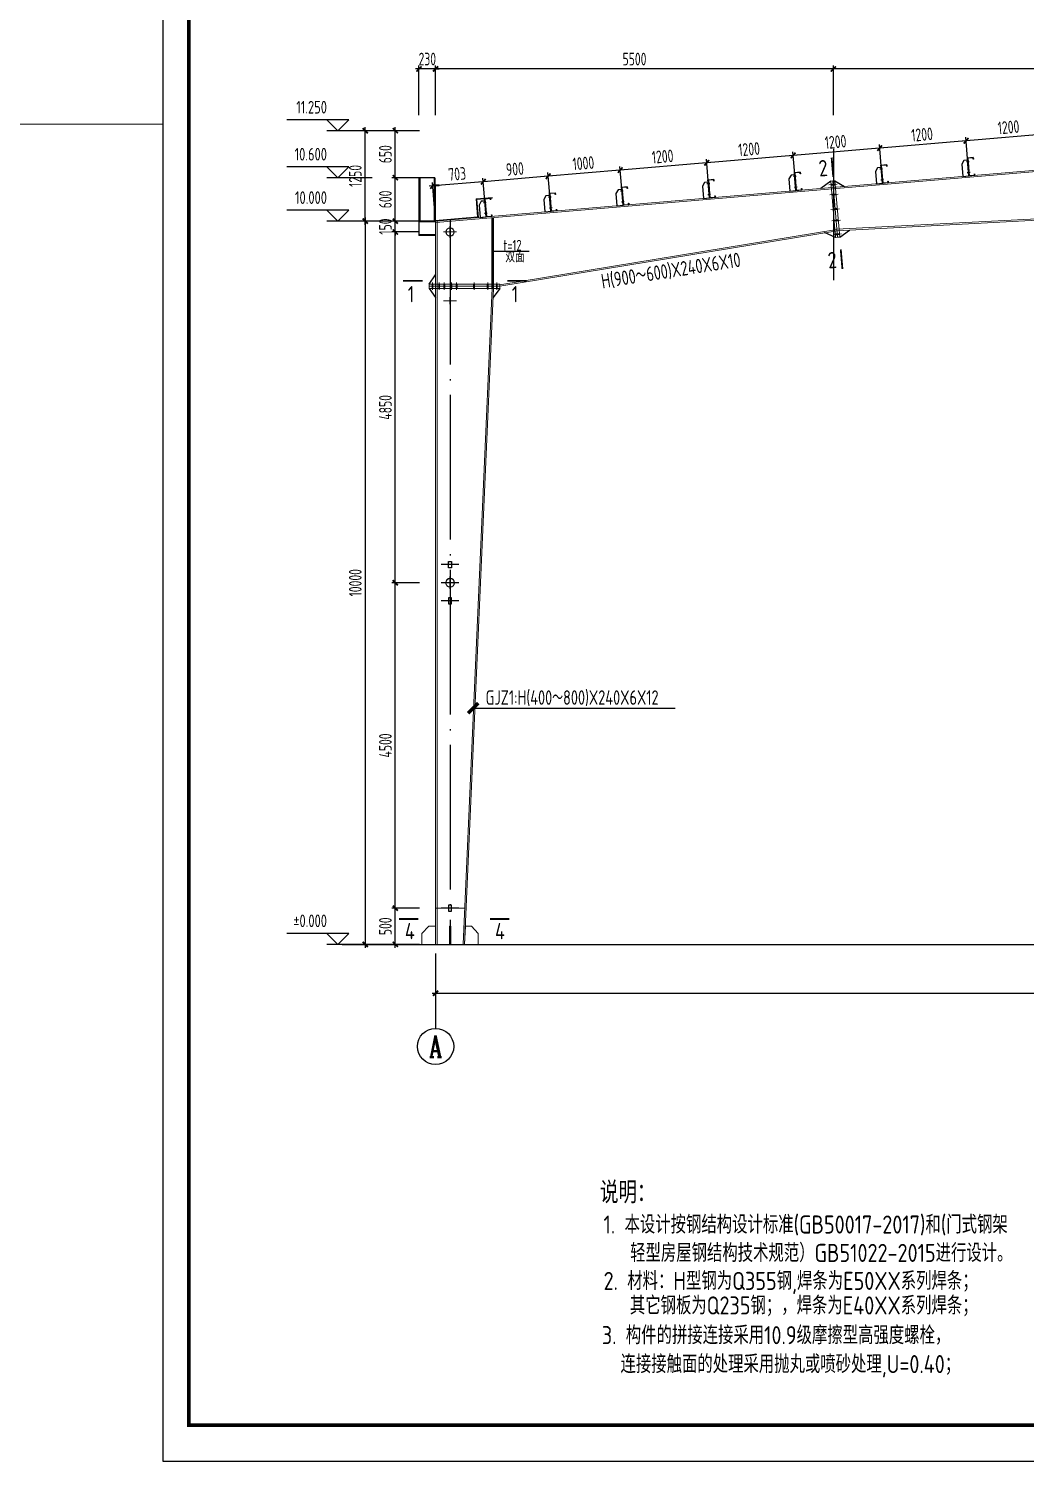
# Model space of a CAD drawing. Extents: x -3102990 to -851544, y -5293060 to -2540151.
# Drawn here: x -1362547 to -1334984, y -2672902 to -2633283 of the extents above; entities that cross this region are included whole.
import ezdxf
from ezdxf.enums import TextEntityAlignment as Align

# ---------------------------------------------------------------- set-up
doc = ezdxf.new("R2010")
doc.units = 0
doc.header["$LTSCALE"] = 1000
doc.header["$PDMODE"] = 1
doc.linetypes.add('DOTE', pattern=[2.4200000000000004, 2, -0.2, 0.02, -0.2])
doc.layers.get('0').update_dxf_attribs({"linetype": 'CONTINUOUS'})
doc.layers.get('Defpoints').update_dxf_attribs({"linetype": 'CONTINUOUS'})
for name, color, linetype in [('10', 7, 'CONTINUOUS'), ('AXIS', 253, 'DOTE'), ('BEAM_CON', 4, 'CONTINUOUS'), ('COLU', 7, 'CONTINUOUS'), ('DIM', 3, 'CONTINUOUS'), ('NUM', 7, 'CONTINUOUS'), ('PUB_TITLE', 4, 'CONTINUOUS'), ('REIN', 1, 'CONTINUOUS'), ('TEXT', 7, 'CONTINUOUS'), ('THIN', 7, 'CONTINUOUS'), ('柱子', 3, 'CONTINUOUS'), ('檩托', 151, 'CONTINUOUS')]:
    doc.layers.add(name, color=color, linetype=linetype)
doc.layers.add('yichutu', color=7, linetype='CONTINUOUS', true_color=0xffffff, plot=False)
doc.styles.add('SJQYTEXTSTYLE', font='GBXWXT.shx', dxfattribs={"bigfont": 'GBHZFS.shx'})
doc.styles.add('TSSD_Axis', font='Complex.shx', dxfattribs={"width": 0.7, "bigfont": 'hztxt.shx'})
doc.styles.add('TSSD_Dimension', font='tssdeng.shx', dxfattribs={"width": 0.7, "bigfont": 'Hztxt.shx'})
doc.styles.add('TSSD_Label', font='tssdeng.shx', dxfattribs={"width": 0.75, "bigfont": 'hztxt.shx'})
doc.styles.add('TSSD_Norm', font='Tssdeng.shx', dxfattribs={"width": 0.75, "bigfont": 'hztxt.shx'})
doc.styles.add('TSSD_Rein', font='Tssdeng.shx', dxfattribs={"width": 0.75, "bigfont": 'hztxt.shx'})
doc.dimstyles.new('SJQY_30_100', dxfattribs={"dimtxt": 350, "dimasz": 100, "dimexe": 250, "dimexo": 250, "dimgap": 100, "dimtad": 1, "dimdec": 0, "dimlfac": 0.3, "dimzin": 0, "dimdsep": 46, "dimtxsty": 'SJQYTEXTSTYLE', "dimblk": 'ARCHTICK', "dimcen": 0, "dimclrd": 256, "dimclre": 256, "dimclrt": 256, "dimadec": 0, "dimazin": 0, "dimtfac": 1, "dimtdec": 0, "dimtix": 1, "dimtmove": 2, "dimatfit": 1, "dimldrblk": 'ARCHTICK', "dimfxl": 1, "dimtvp": 1, "dimtolj": 1, "dimtzin": 0, "dimlwd": -1, "dimlwe": -1, "dimarcsym": 0})
doc.dimstyles.new('TSSD_50_100', dxfattribs={"dimtxt": 350, "dimasz": 100, "dimexe": 100, "dimexo": 250, "dimgap": 100, "dimtad": 1, "dimdec": 0, "dimlfac": 0.5, "dimzin": 0, "dimdsep": 46, "dimtxsty": 'TSSD_Dimension', "dimblk": 'ARCHTICK', "dimcen": 0, "dimdle": 100, "dimclrt": 7, "dimadec": 0, "dimazin": 0, "dimtfac": 1, "dimtdec": 0, "dimtix": 1, "dimtmove": 2, "dimatfit": 3, "dimfxl": 1, "dimtolj": 1, "dimtzin": 0, "dimarcsym": 0})

# ---------------------------------------------------------------- blocks, each defined once
blk = doc.blocks.new('_ArchTick')
at = {"color": 0, "const_width": 0.5}
blk.add_lwpolyline([(-0.7071067811866669, -0.7071067811866669), (0.7071067811866669, 0.7071067811866669)], dxfattribs=at)
blk = doc.blocks.new('*D307')
at = {"layer": 'Defpoints', "color": 0, "ltscale": 1.5}
for p in [(-1352406.484698146, -2657605.711132056), (-1351484.638294855, -2657605.711132056), (-1351484.638294855, -2658605.712315371)]:
    blk.add_point(p, dxfattribs=at)
at = {"layer": 'DIM', "color": 0, "lineweight": -2, "ltscale": 1.5}
for p, q in [((-1351734.638294855, -2657605.711132056), (-1352506.484698146, -2657605.711132056)), ((-1352406.484698146, -2658705.712315371), (-1352406.484698146, -2657505.711132056)), ((-1351734.638294855, -2658605.712315371), (-1352506.484698146, -2658605.712315371))]:
    blk.add_line(p, q, dxfattribs=at)
at = {"layer": 'DIM', "color": 0, "lineweight": -2, "ltscale": 1.5, "xscale": 100, "yscale": 100, "zscale": 100}
for p, rotation in [((-1352406.484698146, -2657605.711132056), 90), ((-1352406.484698146, -2658605.712315371), 270)]:
    blk.add_blockref('_ArchTick', p, dxfattribs=dict(at, rotation=rotation))
at = {"layer": 'DIM', "color": 7, "ltscale": 1.5, "insert": (-1352681.484698145, -2658105.711723714), "char_height": 350, "attachment_point": 5, "rotation": 90, "style": 'TSSD_Dimension'}
blk.add_mtext('\\A1;500', dxfattribs=at)
blk = doc.blocks.new('*D308')
at = {"layer": 'Defpoints', "color": 0, "ltscale": 1.5}
for p in [(-1351944.638297232, -2638605.795857393), (-1353238.61746686, -2658605.712315371), (-1351944.638297232, -2658605.712315371)]:
    blk.add_point(p, dxfattribs=at)
at = {"layer": 'DIM', "color": 0, "lineweight": -2, "ltscale": 1.5}
for p, q in [((-1352194.638297232, -2638605.795857393), (-1353338.61746686, -2638605.795857393)), ((-1353238.61746686, -2638505.795857393), (-1353238.61746686, -2658705.712315371)), ((-1352194.638297232, -2658605.712315371), (-1353338.61746686, -2658605.712315371))]:
    blk.add_line(p, q, dxfattribs=at)
at = {"layer": 'DIM', "color": 0, "lineweight": -2, "ltscale": 1.5, "xscale": 100, "yscale": 100, "zscale": 100}
for p, rotation in [((-1353238.61746686, -2638605.795857393), 90), ((-1353238.61746686, -2658605.712315371), 270)]:
    blk.add_blockref('_ArchTick', p, dxfattribs=dict(at, rotation=rotation))
at = {"layer": 'DIM', "color": 7, "ltscale": 1.5, "insert": (-1353513.61746686, -2648605.754086383), "char_height": 350, "attachment_point": 5, "rotation": 90, "style": 'TSSD_Dimension'}
blk.add_mtext('\\A1;10000', dxfattribs=at)
blk = doc.blocks.new('*D309')
at = {"layer": 'Defpoints', "color": 0, "ltscale": 1.5}
for p in [(-1351292.219061705, -2658605.712315372), (-1292292.219061705, -2658605.712315371), (-1292292.219061705, -2659956.920508321)]:
    blk.add_point(p, dxfattribs=at)
at = {"layer": 'DIM', "color": 0, "lineweight": -2, "ltscale": 1.5}
for p, q in [((-1351292.219061705, -2658855.712315372), (-1351292.219061705, -2660056.920508321)), ((-1292292.219061705, -2658855.712315371), (-1292292.219061705, -2660056.920508321)), ((-1351392.219061705, -2659956.920508321), (-1292192.219061705, -2659956.920508321))]:
    blk.add_line(p, q, dxfattribs=at)
at = {"layer": 'DIM', "color": 0, "lineweight": -2, "ltscale": 1.5, "xscale": 100, "yscale": 100, "zscale": 100, "rotation": 180}
blk.add_blockref('_ArchTick', (-1351292.219061705, -2659956.920508321), dxfattribs=at)
at = {"layer": 'DIM', "color": 0, "lineweight": -2, "ltscale": 1.5, "xscale": 100, "yscale": 100, "zscale": 100}
blk.add_blockref('_ArchTick', (-1292292.219061705, -2659956.920508321), dxfattribs=at)
at = {"layer": 'DIM', "color": 7, "ltscale": 1.5, "insert": (-1321792.219061705, -2659681.920508321), "char_height": 350, "attachment_point": 5, "style": 'TSSD_Dimension'}
blk.add_mtext('\\A1;29500', dxfattribs=at)
blk = doc.blocks.new('A$C28752233')
at = {"layer": '檩托'}
for p, q in [((-151.4193893836346, 22.72065077070147), (-218.6906250243774, -78.09234981797636)), ((-59.53504422144033, 22.72065084520727), (-151.4193893836346, 22.72065077070147)), ((-59.53504426591098, 83.31289750477299), (-59.53504422144033, 22.72065084520727)), ((-46.05664426169824, 83.31289751455188), (-59.53504426591098, 83.31289750477299)), ((-59.53504422144033, 22.72065084520727), (-59.53504391090246, -416.6870925971307)), ((-46.05664426169824, 83.31289751455188), (111.1913557880325, 83.31289762351662)), ((-46.05664390651509, -416.6870925882831), (-46.05664426169824, 83.31289751455188)), ((-46.05664390651509, -416.6870925882831), (-46.05664426169824, 83.31289751455188)), ((-40.4406442559557, 77.69689751788974), (-40.44064390909625, -411.0710925851017)), ((105.5753557906719, 77.69689762126654), (-40.4406442559557, 77.69689751788974)), ((105.5753558196011, 38.38489762227982), (105.5753557906719, 77.69689762126654)), ((111.1913558212109, 38.38489762600511), (105.5753558196011, 38.38489762227982)), ((111.1913557880325, 83.31289762351662), (111.1913558212109, 38.38489762600511)), ((-218.6906250243774, -78.09234981797636), (-218.6906247877632, -416.6870927182026)), ((-86.64684145030333, -17.77510250872001), (-11.9897228529444, -17.77510245610029)), ((-86.64684124349151, -315.5990926218219), (-11.98972264642362, -315.5990925696678)), ((105.5753561082529, -371.7590924846008), (111.1913561098627, -371.7590924808756)), ((105.5753561372403, -411.0710924826562), (105.5753561082529, -371.7590924846008)), ((111.1913561098627, -371.7590924808756), (111.1913561429828, -416.6870924793184)), ((-218.6906247877632, -416.6870927182026), (-46.05664390651509, -416.6870925882831)), ((111.1913561429828, -416.6870924793184), (-46.05664390651509, -416.6870925882831)), ((-40.44064390909625, -411.0710925851017), (105.5753561372403, -411.0710924826562))]:
    blk.add_line(p, q, dxfattribs=at)
at = {"layer": '檩托', "const_width": 19.99999999938275, "elevation": 792.9999999755224}
blk.add_lwpolyline([(-59.53504419163801, -17.77510248916224), (-40.44064418581547, -17.77510247565806)], dxfattribs=at)
at = {"layer": '檩托', "const_width": 19.99999999938275}
blk.add_lwpolyline([(-59.5350439849426, -315.5990926031955), (-40.44064397941111, -315.5990925906226)], dxfattribs=at)
blk = doc.blocks.new('*D299')
at = {"layer": 'Defpoints', "color": 0, "ltscale": 1.5}
for p in [(-1336621.650524732, -2636384.417760503), (-1336539.357974744, -2637355.469850373), (-1334147.930032523, -2637152.806465439)]:
    blk.add_point(p, dxfattribs=at)
at = {"layer": 'DIM', "color": 0, "lineweight": -2, "ltscale": 1.5}
for p, q in [((-1334130.579752021, -2636173.310067903), (-1336721.293355222, -2636392.862068172)), ((-1334169.040801694, -2636903.699389215), (-1334238.666890179, -2636082.111545082)), ((-1336560.468743915, -2637106.362774149), (-1336630.094832401, -2636284.774930014))]:
    blk.add_line(p, q, dxfattribs=at)
at = {"layer": 'DIM', "color": 0, "lineweight": -2, "ltscale": 1.5, "xscale": 100, "yscale": 100, "zscale": 100}
for p, rotation in [((-1334230.222582511, -2636181.754375572), 4.844000375027848), ((-1336621.650524732, -2636384.417760503), 184.8440003750278)]:
    blk.add_blockref('_ArchTick', p, dxfattribs=dict(at, rotation=rotation))
at = {"layer": 'DIM', "color": 7, "ltscale": 1.5, "insert": (-1335449.15839971, -2636009.068284191), "char_height": 350, "attachment_point": 5, "rotation": 4.84400037502786, "style": 'TSSD_Dimension'}
blk.add_mtext('\\A1;1200', dxfattribs=at)
blk = doc.blocks.new('*D300')
at = {"layer": 'Defpoints', "color": 0, "ltscale": 1.5}
for p in [(-1339013.078432929, -2636587.081142556), (-1336539.357974744, -2637355.469850372), (-1338930.785882945, -2637558.133232422)]:
    blk.add_point(p, dxfattribs=at)
at = {"layer": 'DIM', "color": 0, "lineweight": -2, "ltscale": 1.5}
for p, q in [((-1336522.007694237, -2636375.973452848), (-1339112.721263419, -2636595.525450225)), ((-1338951.896652116, -2637309.026156198), (-1339021.522740597, -2636487.438312067)), ((-1336560.468743914, -2637106.362774147), (-1336630.094832395, -2636284.774930026))]:
    blk.add_line(p, q, dxfattribs=at)
at = {"layer": 'DIM', "color": 0, "lineweight": -2, "ltscale": 1.5, "xscale": 100, "yscale": 100, "zscale": 100}
for p, rotation in [((-1339013.078432929, -2636587.081142556), 184.8440003748202), ((-1336621.650524727, -2636384.417760516), 4.844000374820174)]:
    blk.add_blockref('_ArchTick', p, dxfattribs=dict(at, rotation=rotation))
at = {"layer": 'DIM', "color": 7, "ltscale": 1.5, "insert": (-1337840.586324916, -2636211.73166769), "char_height": 350, "attachment_point": 5, "rotation": 4.84400037482017, "style": 'TSSD_Dimension'}
blk.add_mtext('\\A1;1200', dxfattribs=at)
blk = doc.blocks.new('*D301')
at = {"layer": 'Defpoints', "color": 0, "ltscale": 1.5}
for p in [(-1341404.506378047, -2636789.744527736), (-1341322.213828063, -2637760.796617602), (-1338930.785882945, -2637558.133232422)]:
    blk.add_point(p, dxfattribs=at)
at = {"layer": 'DIM', "color": 0, "lineweight": -2, "ltscale": 1.5}
for p, q in [((-1338913.435602439, -2636578.636834899), (-1341504.149208537, -2636798.188835404)), ((-1338951.896652116, -2637309.026156198), (-1339021.522740596, -2636487.438312078)), ((-1341343.324597233, -2637511.689541377), (-1341412.950685715, -2636690.101697247))]:
    blk.add_line(p, q, dxfattribs=at)
at = {"layer": 'DIM', "color": 0, "lineweight": -2, "ltscale": 1.5, "xscale": 100, "yscale": 100, "zscale": 100}
for p, rotation in [((-1339013.078432928, -2636587.081142568), 4.844000374820174), ((-1341404.506378047, -2636789.744527736), 184.8440003748202)]:
    blk.add_blockref('_ArchTick', p, dxfattribs=dict(at, rotation=rotation))
at = {"layer": 'DIM', "color": 7, "ltscale": 1.5, "insert": (-1340232.014251575, -2636414.395051305), "char_height": 350, "attachment_point": 5, "rotation": 4.84400037482017, "style": 'TSSD_Dimension'}
blk.add_mtext('\\A1;1200', dxfattribs=at)
blk = doc.blocks.new('*D302')
at = {"layer": 'Defpoints', "color": 0, "ltscale": 1.5}
for p in [(-1343795.934320268, -2636992.407912667), (-1341322.213828063, -2637760.796617602), (-1343713.641770284, -2637963.460002535)]:
    blk.add_point(p, dxfattribs=at)
at = {"layer": 'DIM', "color": 0, "lineweight": -2, "ltscale": 1.5}
for p, q in [((-1341304.863547557, -2636781.300220076), (-1343895.577150758, -2637000.852220335)), ((-1343734.752539454, -2637714.352926311), (-1343804.378627937, -2636892.765082177)), ((-1341343.324597233, -2637511.689541377), (-1341412.950685715, -2636690.101697254))]:
    blk.add_line(p, q, dxfattribs=at)
at = {"layer": 'DIM', "color": 0, "lineweight": -2, "ltscale": 1.5, "xscale": 100, "yscale": 100, "zscale": 100}
for p, rotation in [((-1343795.934320268, -2636992.407912667), 184.8440003748202), ((-1341404.506378047, -2636789.744527744), 4.844000374820174)]:
    blk.add_blockref('_ArchTick', p, dxfattribs=dict(at, rotation=rotation))
at = {"layer": 'DIM', "color": 7, "ltscale": 1.5, "insert": (-1342623.442195245, -2636617.058436359), "char_height": 350, "attachment_point": 5, "rotation": 4.84400037482017, "style": 'TSSD_Dimension'}
blk.add_mtext('\\A1;1200', dxfattribs=at)
blk = doc.blocks.new('*D303')
at = {"layer": 'Defpoints', "color": 0, "ltscale": 1.5}
for p in [(-1346187.36222847, -2637195.071294714), (-1346105.069678485, -2638166.123384583), (-1343713.641770284, -2637963.460002532)]:
    blk.add_point(p, dxfattribs=at)
at = {"layer": 'DIM', "color": 0, "lineweight": -2, "ltscale": 1.5}
for p, q in [((-1343696.291489778, -2636983.963605005), (-1346287.005058959, -2637203.515602382)), ((-1343734.752539455, -2637714.352926307), (-1343804.378627936, -2636892.765082184)), ((-1346126.180447656, -2637917.016308358), (-1346195.806536138, -2637095.428464224))]:
    blk.add_line(p, q, dxfattribs=at)
at = {"layer": 'DIM', "color": 0, "lineweight": -2, "ltscale": 1.5, "xscale": 100, "yscale": 100, "zscale": 100}
for p, rotation in [((-1343795.934320268, -2636992.407912673), 4.844000374820174), ((-1346187.36222847, -2637195.071294714), 184.8440003748202)]:
    blk.add_blockref('_ArchTick', p, dxfattribs=dict(at, rotation=rotation))
at = {"layer": 'DIM', "color": 7, "ltscale": 1.5, "insert": (-1345014.870120456, -2636819.721819847), "char_height": 350, "attachment_point": 5, "rotation": 4.84400037482017, "style": 'TSSD_Dimension'}
blk.add_mtext('\\A1;1200', dxfattribs=at)
blk = doc.blocks.new('*D304')
at = {"layer": 'Defpoints', "color": 0, "ltscale": 1.5}
for p in [(-1340292.219061705, -2634398.650679577), (-1340292.219061705, -2635925.712315371), (-1321792.219061705, -2635925.712315371)]:
    blk.add_point(p, dxfattribs=at)
at = {"layer": 'DIM', "color": 0, "lineweight": -2, "ltscale": 1.5}
for p, q in [((-1321692.219061705, -2634398.650679577), (-1340392.219061705, -2634398.650679577)), ((-1340292.219061705, -2635675.712315371), (-1340292.219061705, -2634298.650679577)), ((-1321792.219061705, -2635675.712315371), (-1321792.219061705, -2634298.650679577))]:
    blk.add_line(p, q, dxfattribs=at)
at = {"layer": 'DIM', "color": 0, "lineweight": -2, "ltscale": 1.5, "xscale": 100, "yscale": 100, "zscale": 100, "rotation": 180}
blk.add_blockref('_ArchTick', (-1340292.219061705, -2634398.650679577), dxfattribs=at)
at = {"layer": 'DIM', "color": 0, "lineweight": -2, "ltscale": 1.5, "xscale": 100, "yscale": 100, "zscale": 100}
blk.add_blockref('_ArchTick', (-1321792.219061705, -2634398.650679577), dxfattribs=at)
at = {"layer": 'DIM', "color": 7, "ltscale": 1.5, "insert": (-1331042.219061705, -2634123.650679577), "char_height": 350, "attachment_point": 5, "style": 'TSSD_Dimension'}
blk.add_mtext('\\A1;9250', dxfattribs=at)
blk = doc.blocks.new('*D305')
at = {"layer": 'Defpoints', "color": 0, "ltscale": 1.5}
for p in [(-1351292.219064564, -2634398.650679577), (-1351292.219064564, -2635925.712315371), (-1340292.219061705, -2635925.712315371)]:
    blk.add_point(p, dxfattribs=at)
at = {"layer": 'DIM', "color": 0, "lineweight": -2, "ltscale": 1.5}
for p, q in [((-1340192.219061705, -2634398.650679577), (-1351392.219064564, -2634398.650679577)), ((-1351292.219064564, -2635675.712315371), (-1351292.219064564, -2634298.650679577)), ((-1340292.219061705, -2635675.712315371), (-1340292.219061705, -2634298.650679577))]:
    blk.add_line(p, q, dxfattribs=at)
at = {"layer": 'DIM', "color": 0, "lineweight": -2, "ltscale": 1.5, "xscale": 100, "yscale": 100, "zscale": 100, "rotation": 180}
blk.add_blockref('_ArchTick', (-1351292.219064564, -2634398.650679577), dxfattribs=at)
at = {"layer": 'DIM', "color": 0, "lineweight": -2, "ltscale": 1.5, "xscale": 100, "yscale": 100, "zscale": 100}
blk.add_blockref('_ArchTick', (-1340292.219061705, -2634398.650679577), dxfattribs=at)
at = {"layer": 'DIM', "color": 7, "ltscale": 1.5, "insert": (-1345792.219063135, -2634123.650679577), "char_height": 350, "attachment_point": 5, "style": 'TSSD_Dimension'}
blk.add_mtext('\\A1;5500', dxfattribs=at)
blk = doc.blocks.new('*D306')
at = {"layer": 'Defpoints', "color": 0, "ltscale": 1.5}
for p in [(-1351752.219064565, -2634398.650679577), (-1351752.219064565, -2635925.712315371), (-1351292.219064564, -2635925.712315371)]:
    blk.add_point(p, dxfattribs=at)
at = {"layer": 'DIM', "color": 0, "lineweight": -2, "ltscale": 1.5}
for p, q in [((-1351752.219064565, -2634398.650679577), (-1351852.219064565, -2634398.650679577)), ((-1351752.219064565, -2635675.712315371), (-1351752.219064565, -2634298.650679577)), ((-1351292.219064564, -2634398.650679577), (-1351752.219064565, -2634398.650679577)), ((-1351292.219064564, -2635675.712315371), (-1351292.219064564, -2634298.650679577)), ((-1351292.219064564, -2634398.650679577), (-1351192.219064564, -2634398.650679577))]:
    blk.add_line(p, q, dxfattribs=at)
at = {"layer": 'DIM', "color": 0, "lineweight": -2, "ltscale": 1.5, "xscale": 100, "yscale": 100, "zscale": 100}
blk.add_blockref('_ArchTick', (-1351752.219064565, -2634398.650679577), dxfattribs=at)
at = {"layer": 'DIM', "color": 0, "lineweight": -2, "ltscale": 1.5, "xscale": 100, "yscale": 100, "zscale": 100, "rotation": 180}
blk.add_blockref('_ArchTick', (-1351292.219064564, -2634398.650679577), dxfattribs=at)
at = {"layer": 'DIM', "color": 7, "ltscale": 1.5, "insert": (-1351522.219064565, -2634123.650679577), "char_height": 350, "attachment_point": 5, "style": 'TSSD_Dimension'}
blk.add_mtext('\\A1;230', dxfattribs=at)
blk = doc.blocks.new('*D200')
at = {"layer": 'Defpoints', "color": 0, "ltscale": 1.5}
for p in [(-1348180.218838268, -2637363.957448085), (-1346105.062621851, -2638166.206934328), (-1348097.919207962, -2638335.093085694)]:
    blk.add_point(p, dxfattribs=at)
at = {"layer": 'DIM', "color": 0, "lineweight": -2, "ltscale": 1.5}
for p, q in [((-1346087.719421668, -2637186.626989051), (-1348279.861668758, -2637372.401755754)), ((-1348119.029977134, -2638085.986009469), (-1348188.663145937, -2637264.314617595)), ((-1346126.173391023, -2637917.099858104), (-1346195.806559826, -2637095.42846623))]:
    blk.add_line(p, q, dxfattribs=at)
at = {"layer": 'DIM', "color": 0, "lineweight": -2, "ltscale": 1.5, "xscale": 100, "yscale": 100, "zscale": 100}
for p, rotation in [((-1348180.218838268, -2637363.957448085), 184.8440003750839), ((-1346187.362252157, -2637195.07129672), 4.844000375083803)]:
    blk.add_blockref('_ArchTick', p, dxfattribs=dict(at, rotation=rotation))
at = {"layer": 'DIM', "color": 7, "ltscale": 1.5, "insert": (-1347207.012391302, -2637005.496588556), "char_height": 350, "attachment_point": 5, "rotation": 4.844000375083826, "style": 'TSSD_Dimension'}
blk.add_mtext('\\A1;1000', dxfattribs=at)
blk = doc.blocks.new('*D201')
at = {"layer": 'Defpoints', "color": 0, "ltscale": 1.5}
for p in [(-1349973.789787082, -2637515.954986123), (-1349891.490156777, -2638487.090623729), (-1348097.919207962, -2638335.093085694)]:
    blk.add_point(p, dxfattribs=at)
at = {"layer": 'DIM', "color": 0, "lineweight": -2, "ltscale": 1.5}
for p, q in [((-1348080.576007777, -2637355.513140421), (-1350073.432617571, -2637524.399293792)), ((-1349912.600925948, -2638237.983547505), (-1349982.23409475, -2637416.312155633)), ((-1348119.029977134, -2638085.98600947), (-1348188.663145936, -2637264.3146176))]:
    blk.add_line(p, q, dxfattribs=at)
at = {"layer": 'DIM', "color": 0, "lineweight": -2, "ltscale": 1.5, "xscale": 100, "yscale": 100, "zscale": 100}
for p, rotation in [((-1349973.789787082, -2637515.954986123), 184.8440003750278), ((-1348180.218838267, -2637363.957448089), 4.844000375027848)]:
    blk.add_blockref('_ArchTick', p, dxfattribs=dict(at, rotation=rotation))
at = {"layer": 'DIM', "color": 7, "ltscale": 1.5, "insert": (-1349100.226158763, -2637165.938433259), "char_height": 350, "attachment_point": 5, "rotation": 4.84400037502786, "style": 'TSSD_Dimension'}
blk.add_mtext('\\A1;900', dxfattribs=at)
blk = doc.blocks.new('*D202')
at = {"layer": 'Defpoints', "color": 0, "ltscale": 1.5}
for p in [(-1351374.511544317, -2637634.660219785), (-1351292.211914012, -2638605.795857393), (-1349891.490156777, -2638487.090623729)]:
    blk.add_point(p, dxfattribs=at)
at = {"layer": 'DIM', "color": 0, "lineweight": -2, "ltscale": 1.5}
for p, q in [((-1349912.600925948, -2638237.983547505), (-1349982.23409475, -2637416.312155633)), ((-1349874.146956592, -2637507.510678454), (-1351474.154374806, -2637643.104527454)), ((-1351313.322683183, -2638356.688781169), (-1351382.955851985, -2637535.017389296))]:
    blk.add_line(p, q, dxfattribs=at)
at = {"layer": 'DIM', "color": 0, "lineweight": -2, "ltscale": 1.5, "xscale": 100, "yscale": 100, "zscale": 100}
for p, rotation in [((-1349973.789787082, -2637515.954986123), 4.844000375027848), ((-1351374.511544317, -2637634.660219785), 184.8440003750278)]:
    blk.add_blockref('_ArchTick', p, dxfattribs=dict(at, rotation=rotation))
at = {"layer": 'DIM', "color": 7, "ltscale": 1.5, "insert": (-1350697.372511787, -2637301.289819107), "char_height": 350, "attachment_point": 5, "rotation": 4.84400037502786, "style": 'TSSD_Dimension'}
blk.add_mtext('\\A1;703', dxfattribs=at)
blk = doc.blocks.new('*D203')
at = {"layer": 'Defpoints', "color": 0, "ltscale": 1.5}
for p in [(-1352406.484698145, -2648605.712315371), (-1351484.638294855, -2648605.712315371), (-1351484.638294855, -2657605.711132056)]:
    blk.add_point(p, dxfattribs=at)
at = {"layer": 'DIM', "color": 0, "lineweight": -2, "ltscale": 1.5}
for p, q in [((-1352406.484698145, -2657705.711132056), (-1352406.484698145, -2648505.712315371)), ((-1351734.638294855, -2648605.712315371), (-1352506.484698145, -2648605.712315371)), ((-1351734.638294855, -2657605.711132056), (-1352506.484698145, -2657605.711132056))]:
    blk.add_line(p, q, dxfattribs=at)
at = {"layer": 'DIM', "color": 0, "lineweight": -2, "ltscale": 1.5, "xscale": 100, "yscale": 100, "zscale": 100}
for p, rotation in [((-1352406.484698145, -2648605.712315371), 90), ((-1352406.484698145, -2657605.711132056), 270)]:
    blk.add_blockref('_ArchTick', p, dxfattribs=dict(at, rotation=rotation))
at = {"layer": 'DIM', "color": 7, "ltscale": 1.5, "insert": (-1352681.484698145, -2653105.711723714), "char_height": 350, "attachment_point": 5, "rotation": 90, "style": 'TSSD_Dimension'}
blk.add_mtext('\\A1;4500', dxfattribs=at)
blk = doc.blocks.new('*D204')
at = {"layer": 'Defpoints', "color": 0, "ltscale": 1.5}
for p in [(-1352406.484698145, -2638905.712309662), (-1351484.638294855, -2638905.712309662), (-1351484.638294855, -2648605.712315371)]:
    blk.add_point(p, dxfattribs=at)
at = {"layer": 'DIM', "color": 0, "lineweight": -2, "ltscale": 1.5}
for p, q in [((-1351734.638294855, -2638905.712309662), (-1352506.484698145, -2638905.712309662)), ((-1352406.484698145, -2648705.712315371), (-1352406.484698145, -2638805.712309662)), ((-1351734.638294855, -2648605.712315371), (-1352506.484698145, -2648605.712315371))]:
    blk.add_line(p, q, dxfattribs=at)
at = {"layer": 'DIM', "color": 0, "lineweight": -2, "ltscale": 1.5, "xscale": 100, "yscale": 100, "zscale": 100}
for p, rotation in [((-1352406.484698145, -2638905.712309662), 90), ((-1352406.484698145, -2648605.712315371), 270)]:
    blk.add_blockref('_ArchTick', p, dxfattribs=dict(at, rotation=rotation))
at = {"layer": 'DIM', "color": 7, "ltscale": 1.5, "insert": (-1352681.484698145, -2643755.712312517), "char_height": 350, "attachment_point": 5, "rotation": 90, "style": 'TSSD_Dimension'}
blk.add_mtext('\\A1;4850', dxfattribs=at)
blk = doc.blocks.new('*D205')
at = {"layer": 'Defpoints', "color": 0, "ltscale": 1.5}
for p in [(-1352406.484698145, -2638605.795857393), (-1351484.638294855, -2638605.795857393), (-1351484.638294855, -2638905.712309662)]:
    blk.add_point(p, dxfattribs=at)
at = {"layer": 'DIM', "color": 0, "lineweight": -2, "ltscale": 1.5}
for p, q in [((-1351734.638294855, -2638605.795857393), (-1352506.484698145, -2638605.795857393)), ((-1352406.484698145, -2638605.795857393), (-1352406.484698145, -2638505.795857393)), ((-1352406.484698145, -2638905.712309662), (-1352406.484698145, -2638605.795857393)), ((-1351734.638294855, -2638905.712309662), (-1352506.484698145, -2638905.712309662)), ((-1352406.484698145, -2638905.712309662), (-1352406.484698145, -2639005.712309662))]:
    blk.add_line(p, q, dxfattribs=at)
at = {"layer": 'DIM', "color": 0, "lineweight": -2, "ltscale": 1.5, "xscale": 100, "yscale": 100, "zscale": 100}
for p, rotation in [((-1352406.484698145, -2638605.795857393), 270), ((-1352406.484698145, -2638905.712309662), 90)]:
    blk.add_blockref('_ArchTick', p, dxfattribs=dict(at, rotation=rotation))
at = {"layer": 'DIM', "color": 7, "ltscale": 1.5, "insert": (-1352681.484698145, -2638755.754083528), "char_height": 350, "attachment_point": 5, "rotation": 90, "style": 'TSSD_Dimension'}
blk.add_mtext('\\A1;150', dxfattribs=at)
blk = doc.blocks.new('*D206')
at = {"layer": 'Defpoints', "color": 0, "ltscale": 1.5}
for p in [(-1352406.484698145, -2637405.712309661), (-1351484.638294855, -2637405.712309661), (-1351484.638294855, -2638605.795857393)]:
    blk.add_point(p, dxfattribs=at)
at = {"layer": 'DIM', "color": 0, "lineweight": -2, "ltscale": 1.5}
for p, q in [((-1351734.638294855, -2637405.712309661), (-1352506.484698145, -2637405.712309661)), ((-1352406.484698145, -2638705.795857393), (-1352406.484698145, -2637305.712309661)), ((-1351734.638294855, -2638605.795857393), (-1352506.484698145, -2638605.795857393))]:
    blk.add_line(p, q, dxfattribs=at)
at = {"layer": 'DIM', "color": 0, "lineweight": -2, "ltscale": 1.5, "xscale": 100, "yscale": 100, "zscale": 100}
for p, rotation in [((-1352406.484698145, -2637405.712309661), 90), ((-1352406.484698145, -2638605.795857393), 270)]:
    blk.add_blockref('_ArchTick', p, dxfattribs=dict(at, rotation=rotation))
at = {"layer": 'DIM', "color": 7, "ltscale": 1.5, "insert": (-1352681.484698145, -2638005.754083527), "char_height": 350, "attachment_point": 5, "rotation": 90, "style": 'TSSD_Dimension'}
blk.add_mtext('\\A1;600', dxfattribs=at)
blk = doc.blocks.new('*D207')
at = {"layer": 'Defpoints', "color": 0, "ltscale": 1.5}
for p in [(-1352406.484698145, -2636105.712315371), (-1351484.638294855, -2636105.712315371), (-1351484.638294855, -2637405.712309661)]:
    blk.add_point(p, dxfattribs=at)
at = {"layer": 'DIM', "color": 0, "lineweight": -2, "ltscale": 1.5}
for p, q in [((-1351734.638294855, -2636105.712315371), (-1352506.484698145, -2636105.712315371)), ((-1352406.484698145, -2637505.712309661), (-1352406.484698145, -2636005.712315371)), ((-1351734.638294855, -2637405.712309661), (-1352506.484698145, -2637405.712309661))]:
    blk.add_line(p, q, dxfattribs=at)
at = {"layer": 'DIM', "color": 0, "lineweight": -2, "ltscale": 1.5, "xscale": 100, "yscale": 100, "zscale": 100}
for p, rotation in [((-1352406.484698145, -2636105.712315371), 90), ((-1352406.484698145, -2637405.712309661), 270)]:
    blk.add_blockref('_ArchTick', p, dxfattribs=dict(at, rotation=rotation))
at = {"layer": 'DIM', "color": 7, "ltscale": 1.5, "insert": (-1352681.484698145, -2636755.712312517), "char_height": 350, "attachment_point": 5, "rotation": 90, "style": 'TSSD_Dimension'}
blk.add_mtext('\\A1;650', dxfattribs=at)
blk = doc.blocks.new('*D208')
at = {"layer": 'Defpoints', "color": 0, "ltscale": 1.5}
for p in [(-1353238.61746686, -2636105.712315371), (-1351944.638297232, -2636105.712315371), (-1351944.638297232, -2638605.795857393)]:
    blk.add_point(p, dxfattribs=at)
at = {"layer": 'DIM', "color": 0, "lineweight": -2, "ltscale": 1.5}
for p, q in [((-1352194.638297232, -2636105.712315371), (-1353338.61746686, -2636105.712315371)), ((-1353238.61746686, -2638705.795857393), (-1353238.61746686, -2636005.712315371)), ((-1352194.638297232, -2638605.795857393), (-1353338.61746686, -2638605.795857393))]:
    blk.add_line(p, q, dxfattribs=at)
at = {"layer": 'DIM', "color": 0, "lineweight": -2, "ltscale": 1.5, "xscale": 100, "yscale": 100, "zscale": 100}
for p, rotation in [((-1353238.61746686, -2636105.712315371), 90), ((-1353238.61746686, -2638605.795857393), 270)]:
    blk.add_blockref('_ArchTick', p, dxfattribs=dict(at, rotation=rotation))
at = {"layer": 'DIM', "color": 7, "ltscale": 1.5, "insert": (-1353513.61746686, -2637355.754086383), "char_height": 350, "attachment_point": 5, "rotation": 90, "style": 'TSSD_Dimension'}
blk.add_mtext('\\A1;1250', dxfattribs=at)
blk = doc.blocks.new('ts_axno')
at = {"color": 0, "linetype": 'ByBlock', "lineweight": -2}
blk.add_circle((0, 0), 0.5, dxfattribs=at)
at = {"color": 0, "linetype": 'ByBlock', "lineweight": -2, "style": 'TSSD_Axis', "width": 0.7}
blk.add_attdef('A', text='', height=0.6, dxfattribs=at).set_placement((0, 0), align=Align.MIDDLE_CENTER)
blk = doc.blocks.new('A$C18BE6784')
at = {"layer": 'PUB_TITLE'}
blk.add_lwpolyline([(-0.007271035574376583, 0.0006401445716619492), (-0.007271035574376583, 42000.00064014457), (89099.99272896443, 42000.00064014457), (89099.99272896443, 0.0006401445716619492)], close=True, dxfattribs=at)
at = {"layer": 'PUB_TITLE', "const_width": 100}
blk.add_lwpolyline([(88099.99272896443, 1000.000640144572), (88099.99272896443, 41000.00064014457), (713.252932056319, 41000.00064014457), (713.252932056319, 1000.000640144572), (88099.99272896443, 1000.000640144572)], dxfattribs=at)
blk = doc.blocks.new('yct-891-420-89100-42000-100-2004.0')
at = {"layer": 'yichutu', "color": 7, "true_color": 0xffffff}
blk.add_lwpolyline([(0, 0), (0, 42000), (89100, 42000), (89100, 0)], close=True, dxfattribs=at)

msp = doc.modelspace()

# ---------------------------------------------------------------- linework, layer by layer
at = {"color": 4, "lineweight": 5, "ltscale": 1.5, "elevation": -2.000000000130967}
for points in [[(-1351006.217212524, -2638905.712309662, 1), (-1350778.217212524, -2638905.712309662, 1)], [(-1351000.217212524, -2638905.712309662, 1), (-1350784.217212524, -2638905.712309662, 1)]]:
    msp.add_lwpolyline(points, format="xyb", close=True, dxfattribs=at)
msp.add_lwpolyline([(-1350902.217212524, -2638745.712309662), (-1350882.217212524, -2638745.712309662), (-1350882.217212524, -2639065.712309662), (-1350902.217212524, -2639065.712309662)], close=True, dxfattribs=at)
at = {"color": 4, "lineweight": 5, "ltscale": 1.5}
for points in [[(-1350902.217212524, -2640705.712309671), (-1350882.217212524, -2640705.712309671), (-1350882.217212524, -2640905.712309671), (-1350902.217212524, -2640905.712309671)], [(-1350900.717212524, -2648435.712312182), (-1350883.717212524, -2648435.712312182), (-1350883.717212524, -2648775.712312182), (-1350900.717212524, -2648775.712312182)]]:
    msp.add_lwpolyline(points, close=True, dxfattribs=at)
for points in [[(-1351014.617212524, -2648605.712312182, 1), (-1350769.817212524, -2648605.712312182, 1)], [(-1351009.517212524, -2648605.712312182, 1), (-1350774.917212524, -2648605.712312182, 1)]]:
    msp.add_lwpolyline(points, format="xyb", close=True, dxfattribs=at)
at = {"layer": '10', "color": 6}
for points, const_width in [([(-1340341.108862395, -2636847.369817242), (-1340295.509600984, -2637385.441101886)], 49.99999999999999), ([(-1340088.148137689, -2639389.568452651), (-1340042.548876279, -2639927.639737295)], 49.99999999999999), ([(-1352190.664147187, -2640259.392123498), (-1351650.664147187, -2640259.392123498)], 50), ([(-1349313.643114023, -2640259.392123498), (-1348773.643114023, -2640259.392123498)], 50)]:
    msp.add_lwpolyline(points, dxfattribs=dict(at, const_width=const_width))
at = {"layer": '10', "color": 6, "const_width": 50, "elevation": -972.1999999999927}
for points in [[(-1351767.165667673, -2657903.665808221), (-1352307.165667673, -2657903.665808221)], [(-1349792.230582943, -2657903.666991537), (-1349252.230582943, -2657903.666991537)]]:
    msp.add_lwpolyline(points, dxfattribs=at)
at = {"layer": 'AXIS', "ltscale": 2}
for p, q in [((-1340292.219061705, -2636606.5005793), (-1340292.219061705, -2640239.50491977)), ((-1350892.217212524, -2638571.813849772), (-1350892.217212524, -2658605.712315372))]:
    msp.add_line(p, q, dxfattribs=at)
at = {"layer": 'AXIS', "lineweight": 5, "ltscale": 0.5}
for p, q in [((-1350712.715516092, -2638905.712309662, -2.000000000130967), (-1351071.718908957, -2638905.712309662, -2.000000000130967)), ((-1350712.715516092, -2640805.712309671), (-1351071.718908957, -2640805.712309671))]:
    msp.add_line(p, q, dxfattribs=at)
at = {"layer": 'AXIS', "linetype": 'DOTE'}
for p, q in [((-1350648.217209904, -2648105.712315372), (-1351136.217209904, -2648105.712315372)), ((-1350648.217209904, -2648605.712315371), (-1351136.217209904, -2648605.712315371)), ((-1350648.217209904, -2649105.71231537), (-1351136.217209904, -2649105.71231537)), ((-1350648.217209904, -2657605.711132055), (-1351136.217209904, -2657605.711132055))]:
    msp.add_line(p, q, dxfattribs=at)
at = {"layer": 'AXIS', "lineweight": 5, "ltscale": 1.5}
msp.add_line((-1350482.219061705, -2657605.711132056), (-1351302.219061705, -2657605.711132056), dxfattribs=at)
at = {"layer": 'BEAM_CON', "lineweight": 5, "ltscale": 1.5}
for p, q in [((-1351482.219061702, -2658105.711132056), (-1351672.219061699, -2658308.493694138)), ((-1350302.219061708, -2658105.712315371), (-1350112.219061711, -2658308.494877454))]:
    msp.add_line(p, q, dxfattribs=at)
for points in [[(-1366263.944847395, -2630902.404061951), (-1358829.956539595, -2630902.404061951), (-1358829.956539595, -2635920.733228809), (-1366263.944847395, -2635920.733228809)], [(-1350908.217212524, -2658105.711132056), (-1350876.217212524, -2658105.711132056), (-1350876.217212524, -2658605.711132056), (-1350908.217212524, -2658605.711132056)]]:
    msp.add_lwpolyline(points, close=True, dxfattribs=at)
for points in [[(-1349731.806549451, -2637971.681717883), (-1349731.806522439, -2637951.585107329), (-1350172.115705558, -2637991.06492716), (-1350130.646871613, -2638487.087293813), (-1351292.219062187, -2638585.712309661), (-1351292.219062189, -2638585.712309661), (-1351292.219062189, -2637625.712309662), (-1351192.219062189, -2637625.712309662), (-1351192.219062189, -2637605.712309662), (-1351312.219062189, -2637605.712309662), (-1351312.219062189, -2638605.712309661), (-1351292.219062189, -2638605.712309661), (-1350110.652810689, -2638505.579582234), (-1350152.874349032, -2638007.365429786), (-1349731.806522439, -2637971.681715668)], [(-1351672.219061699, -2658308.493694138), (-1351672.219061699, -2658605.711132056), (-1351292.219061705, -2658605.711132056), (-1351292.219061705, -2658105.711132056), (-1351482.219061702, -2658105.711132056)], [(-1350112.219061711, -2658308.494877454), (-1350112.219061711, -2658605.712315371), (-1350492.219061705, -2658605.712315371), (-1350469.933872835, -2658105.712315371), (-1350302.219061708, -2658105.712315371)]]:
    msp.add_lwpolyline(points, dxfattribs=at)
at = {"layer": 'BEAM_CON', "ltscale": 1.5}
for points in [[(-1350934.717227372, -2648020.712315372), (-1350849.717227372, -2648020.712315372), (-1350849.717227372, -2648190.712315372), (-1350934.717227372, -2648190.712315372)], [(-1350934.717227372, -2649190.71231537), (-1350849.717227372, -2649190.71231537), (-1350849.717227372, -2649020.71231537), (-1350934.717227372, -2649020.71231537)], [(-1350934.717227372, -2657690.711132055), (-1350849.717227372, -2657690.711132055), (-1350849.717227372, -2657520.711132055), (-1350934.717227372, -2657520.711132055)]]:
    msp.add_lwpolyline(points, close=True, dxfattribs=at)
at = {"layer": 'COLU', "color": 4, "lineweight": 5}
for p, q in [((-1321792.219061705, -2636105.712315371), (-1351292.219061705, -2638605.712315371)), ((-1321788.841338638, -2636145.569447567), (-1351288.841338638, -2638645.569447567)), ((-1340183.648657168, -2637584.653956632), (-1340417.602583342, -2637604.480560545)), ((-1340160.238912022, -2637860.888949342), (-1340394.192838196, -2637880.715553255)), ((-1340192.711018782, -2638832.526406179), (-1321794.31799958, -2637865.767422584)), ((-1340190.612080907, -2638872.471298967), (-1321792.219061705, -2637905.712315371)), ((-1351292.219061705, -2638605.712315371), (-1351292.219061705, -2658605.712315371)), ((-1351252.219061705, -2638602.322484863), (-1351252.219061705, -2658605.712315371)), ((-1340126.100415031, -2638263.723213815), (-1340360.054341205, -2638283.549817728)), ((-1340099.635826819, -2638576.005354705), (-1340333.589752993, -2638595.831958618)), ((-1349518.711127139, -2640366.242662011), (-1340197.104146341, -2638833.001651307)), ((-1349512.219061705, -2640405.712309671), (-1340190.612080907, -2638872.471298967)), ((-1340067.184632554, -2638958.929447013), (-1340301.138558728, -2638978.756050926)), ((-1351380.243924587, -2640505.746209703), (-1351380.243924587, -2640305.678409639)), ((-1351192.219061705, -2640505.746209703), (-1351192.219061705, -2640305.678409639)), ((-1351052.219061705, -2640505.746209703), (-1351052.219061705, -2640305.678409639)), ((-1350852.219061705, -2640505.746209703), (-1350852.219061705, -2640305.678409639)), ((-1350712.219061705, -2640505.746209703), (-1350712.219061705, -2640305.678409639)), ((-1349732.180219627, -2640463.949965331), (-1350532.180219627, -2658603.949971031)), ((-1349692.219061705, -2640465.712309671), (-1350492.219061705, -2658605.712315371)), ((-1350230.775439087, -2640505.746209703), (-1350230.775439087, -2640305.678409639)), ((-1349852.074734512, -2640505.746209703), (-1349852.074734512, -2640305.678409639)), ((-1349600.844859524, -2640505.746209703), (-1349600.844859524, -2640305.678409639))]:
    msp.add_line(p, q, dxfattribs=at)
at = {"layer": 'COLU', "color": 4, "ltscale": 1.5}
for p, q in [((-1340367.204513803, -2637499.218415261), (-1340638.609212631, -2637702.864023077)), ((-1340247.633117215, -2637489.085246058), (-1339987.137851158, -2637647.654585664)), ((-1349732.219061705, -2640465.712309671), (-1349732.219061705, -2638510.262474946)), ((-1349692.219061705, -2640465.712309671), (-1349692.219061705, -2638510.262474946)), ((-1340235.027796912, -2639058.903674502), (-1340536.008593688, -2638923.512265756)), ((-1340115.456400324, -2639048.7705053), (-1339842.103839156, -2638854.158641268)), ((-1351472.219061705, -2640345.712309671), (-1351292.219061705, -2640095.712309671)), ((-1351472.219061705, -2640465.712309671), (-1351292.219061705, -2640715.712309671)), ((-1349512.219061705, -2640465.712309671), (-1349703.223018031, -2640715.227019425))]:
    msp.add_line(p, q, dxfattribs=at)
at = {"layer": 'COLU', "color": 4, "lineweight": 5}
for points in [[(-1340367.204513803, -2637499.218415261), (-1340307.418815509, -2637494.15183066), (-1340175.242098618, -2639053.837089901), (-1340235.027796912, -2639058.903674502)], [(-1340307.418815509, -2637494.151830659), (-1340247.633117215, -2637489.085246058), (-1340115.456400324, -2639048.7705053), (-1340175.242098618, -2639053.837089901)], [(-1349512.219061705, -2640345.712309671), (-1349512.219061705, -2640405.712309671), (-1351472.219061705, -2640405.712309671), (-1351472.219061705, -2640345.712309671)], [(-1349512.219061705, -2640405.712309671), (-1349512.219061705, -2640465.712309671), (-1351472.219061705, -2640465.712309671), (-1351472.219061705, -2640405.712309671)]]:
    msp.add_lwpolyline(points, close=True, dxfattribs=at)
at = {"layer": 'NUM', "ltscale": 1.5}
for p, q in [((-1349692.219061705, -2639432.691076193), (-1348706.452562487, -2639432.691076193)), ((-1351292.219061705, -2659956.920508321), (-1351292.219061705, -2660928.662596073))]:
    msp.add_line(p, q, dxfattribs=at)
at = {"layer": 'NUM'}
msp.add_line((-1353873.63177328, -2658605.712315371), (-1290727.544871255, -2658605.712315371), dxfattribs=at)
at = {"layer": 'REIN', "color": 4, "const_width": 50}
for points in [[(-1340358.664397494, -2637599.991787698), (-1340239.093000906, -2637589.858618496)], [(-1340335.254652348, -2637876.226780409), (-1340215.68325576, -2637866.093611206)], [(-1340301.116155357, -2638279.061044882), (-1340181.544758769, -2638268.927875679)], [(-1340274.651567145, -2638591.343185771), (-1340155.080170557, -2638581.210016569)], [(-1340242.20037288, -2638974.267278079), (-1340122.628976292, -2638964.134108877)], [(-1351380.243924587, -2640465.712309671), (-1351380.243924587, -2640345.712309671)], [(-1351192.219061705, -2640465.712309671), (-1351192.219061705, -2640345.712309671)], [(-1351052.219061705, -2640465.712309671), (-1351052.219061705, -2640345.712309671)], [(-1350852.219061705, -2640465.712309671), (-1350852.219061705, -2640345.712309671)], [(-1350712.219061705, -2640465.712309671), (-1350712.219061705, -2640345.712309671)], [(-1350230.775439087, -2640465.712309671), (-1350230.775439087, -2640345.712309671)], [(-1349852.074734512, -2640465.712309671), (-1349852.074734512, -2640345.712309671)], [(-1349600.844859524, -2640465.712309671), (-1349600.844859524, -2640345.712309671)]]:
    msp.add_lwpolyline(points, dxfattribs=at)
at = {"layer": 'TEXT', "color": 4, "lineweight": 5}
for p, q in [((-1351292.219064564, -2638605.712309661), (-1351312.219064566, -2638605.712309661)), ((-1351292.219064564, -2638585.712309661), (-1351292.219064566, -2638585.712309662))]:
    msp.add_line(p, q, dxfattribs=at)
at = {"layer": 'THIN'}
for p, q in [((-1354296.862866368, -2635805.712315371), (-1355407.439789445, -2635805.712315371)), ((-1353996.862866368, -2636105.712315371), (-1354296.862866368, -2635805.712315371)), ((-1353696.862866368, -2635805.712315371), (-1354296.862866368, -2635805.712315371)), ((-1353996.862866368, -2636105.712315371), (-1353696.862866368, -2635805.712315371)), ((-1353044.250798917, -2636105.712315371), (-1354296.862866368, -2636105.712315371)), ((-1353996.862866368, -2636105.712315371), (-1353996.862866368, -2636105.712315371)), ((-1354296.862866368, -2637105.712309661), (-1355407.439789445, -2637105.712309661)), ((-1353996.862866368, -2637405.712309661), (-1354296.862866368, -2637105.712309661)), ((-1353696.862866368, -2637105.712309661), (-1354296.862866368, -2637105.712309661)), ((-1353044.250798917, -2637405.712309661), (-1354296.862866368, -2637405.712309661)), ((-1353996.862866368, -2637405.712309661), (-1353696.862866368, -2637105.712309661)), ((-1353996.862866368, -2637405.712309661), (-1353996.862866368, -2637405.712309661)), ((-1354296.862866368, -2638305.795857393), (-1355407.439789445, -2638305.795857393)), ((-1353996.862866368, -2638605.795857393), (-1354296.862866368, -2638305.795857393)), ((-1353696.862866368, -2638305.795857393), (-1354296.862866368, -2638305.795857393)), ((-1353044.250798917, -2638605.795857393), (-1354296.862866368, -2638605.795857393)), ((-1353996.862866368, -2638605.795857393), (-1353696.862866368, -2638305.795857393)), ((-1353996.862866368, -2638605.795857393), (-1353996.862866368, -2638605.795857393)), ((-1354296.862866368, -2658305.712315371), (-1355407.439789445, -2658305.712315371)), ((-1353996.862866368, -2658605.712315371), (-1354296.862866368, -2658305.712315371)), ((-1353696.862866368, -2658305.712315371), (-1354296.862866368, -2658305.712315371)), ((-1353996.862866368, -2658605.712315371), (-1353696.862866368, -2658305.712315371)), ((-1353044.250798917, -2658605.712315371), (-1354296.862866368, -2658605.712315371)), ((-1353996.862866368, -2658605.712315371), (-1353996.862866368, -2658605.712315371))]:
    msp.add_line(p, q, dxfattribs=at)
at = {"layer": '柱子', "color": 4}
for p, q in [((-1351752.219064565, -2637405.712309661, 3.428549121053948e-05), (-1351752.219064566, -2638605.712309662)), ((-1351312.219064565, -2637405.712309661), (-1351752.219064565, -2637405.712309661, 3.428549121053948e-05)), ((-1351728.219064565, -2637405.712309661, 3.241505987716664e-05), (-1351728.219064566, -2638605.712309661)), ((-1351336.219064565, -2637405.712309661, 1.869800826170831e-06), (-1351336.219064566, -2638605.712309661)), ((-1351312.219064565, -2637405.712309661), (-1351312.219064566, -2638605.712309661)), ((-1351752.219064566, -2638605.712309661), (-1351752.219064566, -2639005.712309662)), ((-1351292.219064566, -2638605.712309662, -2), (-1351752.219064566, -2638605.712309662, -2)), ((-1351292.219064566, -2638629.712309662), (-1351752.219064566, -2638629.712309662)), ((-1351292.219064566, -2638981.712309662), (-1351752.219064566, -2638981.712309662)), ((-1351292.219064566, -2639005.712309662), (-1351752.219064566, -2639005.712309662))]:
    msp.add_line(p, q, dxfattribs=at)

# ---------------------------------------------------------------- block references
at = {"ltscale": 1.5}
msp.add_blockref('A$C18BE6784', (-1358829.94926856, -2672902.404702095), dxfattribs=at)
at = {"layer": 'COLU', "ltscale": 1.5, "rotation": 4.841598288473257}
for p in [(-1336528.634587998, -2636936.382320398), (-1341311.490464212, -2637341.709089569), (-1338920.062529936, -2637139.045705307), (-1348087.202912839, -2637915.922008937), (-1346094.346325193, -2637747.035857448), (-1343702.918393441, -2637544.372473402), (-1349880.773863622, -2638067.919547146)]:
    msp.add_blockref('A$C28752233', p, dxfattribs=at)
at = {"layer": 'NUM'}
ref = msp.add_blockref('ts_axno', (-1351292.219061705, -2661428.662596073), dxfattribs=dict(at, xscale=1000, yscale=1000, zscale=1000))
ref.add_attrib('1', 'A', dxfattribs={"height": 600, "style": 'TSSD_Axis', "width": 0.7}).set_placement((-1351292.219061705, -2661428.662596073), align=Align.MIDDLE_CENTER)
at = {"layer": 'yichutu'}
msp.add_blockref('yct-891-420-89100-42000-100-2004.0', (-1358829.956539595, -2672902.404061951), dxfattribs=at)

# ---------------------------------------------------------------- texts
at = {"layer": '10', "color": 6, "style": 'TSSD_Rein', "width": 0.85}
for p in [(-1340681.106697872, -2637376.154380879), (-1340428.145973166, -2639918.353016288)]:
    msp.add_text('2', height=449.9999999999999, rotation=4.844000375165165, dxfattribs=at).set_placement(p)
for s, p in [('1', (-1352063.953798543, -2640849.903080279)), ('1', (-1349186.932765379, -2640849.903080279)), ('4', (-1352142.701517532, -2658465.220544995, -972.1999999999927)), ('4', (-1349648.131986591, -2658465.22172831, -972.1999999999927))]:
    msp.add_text(s, height=450, dxfattribs=at).set_placement(p)
at = {"layer": 'TEXT', "ltscale": 1.5, "width": 0.75}
for s, height, style, p in [('t=12', 300, 'TSSD_Rein', (-1349420.317831084, -2639423.595424671)), ('双面', 300, 'TSSD_Rein', (-1349364.960890139, -2639745.432593053)), ('GJZ1:H(400～800)X240X6X12', 400, 'TSSD_Norm', (-1349908.699545926, -2651980.345203944))]:
    msp.add_text(s, height=height, dxfattribs=dict(at, style=style)).set_placement(p)
at = {"layer": 'TEXT', "ltscale": 1.5, "style": 'TSSD_Norm', "width": 0.75}
msp.add_text('H(900～600)X240X6X10', height=400, rotation=9, dxfattribs=at).set_placement((-1346677.012991861, -2640470.894259828))
at = {"layer": 'TEXT', "lineweight": 9, "style": 'TSSD_Rein', "width": 0.85}
for s, height, p in [('说明：', 600, (-1346746.704914218, -2665766.444605044, 435.9999999999344)), ('1. 本设计按钢结构设计标准(GB50017-2017)和(门式钢架', 500, (-1346649.0198017, -2666603.355540534, 435.9999999999344)), ('轻型房屋钢结构技术规范）GB51022-2015进行设计。', 500, (-1345913.010355618, -2667388.958631819, 435.9999999999344)), ('2. 材料：H型钢为Q355钢,焊条为E50XX系列焊条；', 500, (-1346646.512250714, -2668162.504302842, 435.9999999999344)), ('其它钢板为Q235钢；，焊条为E40XX系列焊条；', 500, (-1345921.296600001, -2668841.562501013, 3.999999999999773)), ('3. 构件的拼接连接采用10.9级摩擦型高强度螺栓，', 500, (-1346695.436792782, -2669663.278872299, 3.999999999999773)), ('  连接接触面的处理采用抛丸或喷砂处理,U=0.40；', 500, (-1346695.436792782, -2670463.278872299, 3.999999999999773))]:
    msp.add_text(s, height=height, dxfattribs=at).set_placement(p)
at = {"layer": 'THIN', "style": 'TSSD_Label', "width": 0.75}
for s, p in [('11.250', (-1354296.862866368, -2635735.712315371)), ('10.600', (-1354296.862866368, -2637035.712309661)), ('10.000', (-1354296.862866368, -2638235.795857393)), ('%%p0.000', (-1354296.862866368, -2658235.712315371))]:
    msp.add_text(s, height=350, dxfattribs=at).set_placement(p, align=Align.BOTTOM_RIGHT)

# ---------------------------------------------------------------- dimensions: what is measured, and where the dimension line sits
at = {"layer": 'DIM', "ltscale": 1.5}
for base, p1, p2, picture, middle in [((-1351752.219064565, -2634398.650679577), (-1351292.219064564, -2635925.712315371), (-1351752.219064565, -2635925.712315371), '*D306', (-1351522.219064565, -2634123.650679577)), ((-1351292.219064564, -2634398.650679577), (-1340292.219061705, -2635925.712315371), (-1351292.219064564, -2635925.712315371), '*D305', (-1345792.219063135, -2634123.650679577)), ((-1340292.219061705, -2634398.650679577), (-1321792.219061705, -2635925.712315371), (-1340292.219061705, -2635925.712315371), '*D304', (-1331042.219061705, -2634123.650679577)), ((-1292292.219061705, -2659956.920508321), (-1351292.219061705, -2658605.712315372), (-1292292.219061705, -2658605.712315371), '*D309', (-1321792.219061705, -2659681.920508321))]:
    dim = msp.add_linear_dim(base=base, p1=p1, p2=p2, dimstyle='TSSD_50_100', dxfattribs=at)
    dim.commit()
    dim.dimension.update_dxf_attribs({"geometry": picture, "text_midpoint": middle})
for base, p1, p2, angle, picture, middle in [((-1336621.650524732, -2636384.417760503), (-1334147.930032523, -2637152.806465439), (-1336539.357974744, -2637355.469850373), 4.844000375027858, '*D299', (-1335449.15839971, -2636009.068284191)), ((-1353238.61746686, -2636105.712315371), (-1351944.638297232, -2638605.795857393), (-1351944.638297232, -2636105.712315371), 90, '*D208', (-1353513.61746686, -2637355.754086383)), ((-1352406.484698145, -2636105.712315371), (-1351484.638294855, -2637405.712309661), (-1351484.638294855, -2636105.712315371), 90, '*D207', (-1352681.484698145, -2636755.712312517)), ((-1341404.506378047, -2636789.744527736), (-1338930.785882945, -2637558.133232423), (-1341322.213828063, -2637760.796617602), 4.844000374820172, '*D301', (-1340232.014251575, -2636414.395051305)), ((-1339013.078432929, -2636587.081142556), (-1336539.357974744, -2637355.469850372), (-1338930.785882945, -2637558.133232423), 4.844000374820172, '*D300', (-1337840.586324916, -2636211.73166769)), ((-1346187.36222847, -2637195.071294714), (-1343713.641770285, -2637963.460002532), (-1346105.069678486, -2638166.123384583), 4.844000374820172, '*D303', (-1345014.870120456, -2636819.721819847)), ((-1343795.934320268, -2636992.407912667), (-1341322.213828063, -2637760.796617602), (-1343713.641770284, -2637963.460002535), 4.844000374820172, '*D302', (-1342623.442195245, -2636617.058436359)), ((-1349973.789787082, -2637515.954986123), (-1348097.919207963, -2638335.093085694), (-1349891.490156777, -2638487.090623729), 4.844000375027858, '*D201', (-1349100.226158763, -2637165.938433259)), ((-1352406.484698145, -2637405.712309661), (-1351484.638294855, -2638605.795857393), (-1351484.638294855, -2637405.712309661), 90, '*D206', (-1352681.484698145, -2638005.754083527)), ((-1351374.511544317, -2637634.660219785), (-1349891.490156777, -2638487.090623729), (-1351292.211914012, -2638605.795857393), 4.844000375027858, '*D202', (-1350697.372511787, -2637301.289819107)), ((-1353238.61746686, -2658605.712315371), (-1351944.638297232, -2638605.795857393), (-1351944.638297232, -2658605.712315371), 90, '*D308', (-1353513.61746686, -2648605.754086383)), ((-1352406.484698145, -2638605.795857393), (-1351484.638294855, -2638905.712309662), (-1351484.638294855, -2638605.795857393), 90, '*D205', (-1352681.484698145, -2638755.754083528)), ((-1352406.484698145, -2638905.712309662), (-1351484.638294855, -2648605.712315371), (-1351484.638294855, -2638905.712309662), 90, '*D204', (-1352681.484698145, -2643755.712312517)), ((-1352406.484698145, -2648605.712315371), (-1351484.638294855, -2657605.711132056), (-1351484.638294855, -2648605.712315371), 90, '*D203', (-1352681.484698145, -2653105.711723714)), ((-1352406.484698146, -2657605.711132056), (-1351484.638294855, -2658605.712315371), (-1351484.638294855, -2657605.711132056), 90, '*D307', (-1352681.484698145, -2658105.711723714))]:
    dim = msp.add_linear_dim(base=base, p1=p1, p2=p2, angle=angle, dimstyle='TSSD_50_100', dxfattribs=at)
    dim.commit()
    dim.dimension.update_dxf_attribs({"geometry": picture, "text_midpoint": middle})
dim = msp.add_aligned_dim(p1=(-1346105.062621851, -2638166.206934329), p2=(-1348097.919207963, -2638335.093085694), distance=-974.6166712011155, dimstyle='TSSD_50_100', dxfattribs=at)
dim.commit()
dim.dimension.update_dxf_attribs({"geometry": '*D200', "text_midpoint": (-1347207.012391302, -2637005.496588556)})

# ---------------------------------------------------------------- leaders
at = {"layer": 'THIN', "lineweight": 5}
msp.add_leader([(-1350252.317729289, -2652074.071095861), (-1344666.336672838, -2652074.071095861)], dimstyle='SJQY_30_100', override={"dimasz": 200}, dxfattribs=at)

doc.saveas('drawing.dxf')
